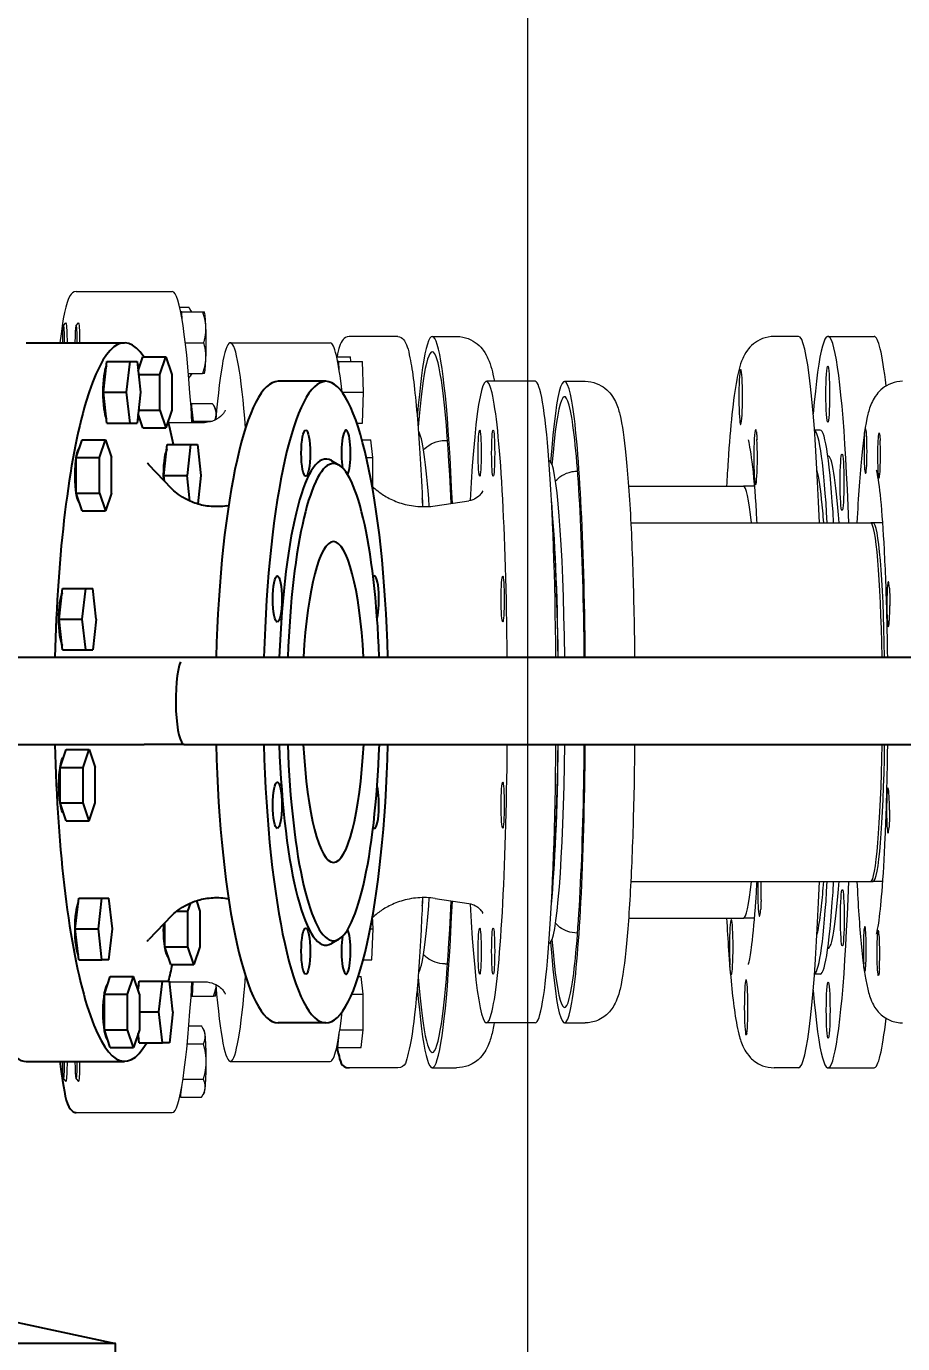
# Model space of a CAD drawing. Header units: millimetres. Extents: x 0 to 100323, y 0 to 59400.
# Drawn here: x 59458 to 60311, y 46395 to 47679 of the extents above; entities that cross this region are included whole.
import ezdxf

# ---------------------------------------------------------------- set-up
doc = ezdxf.new("R2010")
doc.units = ezdxf.units.MM
doc.header["$LTSCALE"] = 100
doc.layers.add('Dimension', color=7, linetype='Continuous', lineweight=18)
doc.layers.add('Visible', color=7, linetype='Continuous', lineweight=25)
doc.layers.add('P_Biomass (BM)', color=150, linetype='Continuous', lineweight=18, true_color=0x007fff)
doc.styles.add('Title', font='arial.ttf')
doc.dimstyles.new('Default - Method 2b', dxfattribs={"dimscale": 100, "dimtxt": 3, "dimasz": 2.5, "dimexe": 3, "dimexo": 0.5, "dimgap": 0.7, "dimtad": 0, "dimtoh": 1, "dimdec": 0, "dimrnd": 1e-08, "dimtxsty": 'Title', "dimcen": 0.09, "dimdle": 10, "dimclrd": 256, "dimclre": 256, "dimclrt": 7, "dimadec": 0, "dimazin": 2, "dimtfac": 0.833333, "dimtdec": 1, "dimtmove": 0, "dimatfit": 3, "dimfxl": 1, "dimtolj": 1, "dimlwd": -1, "dimlwe": -1, "dimarcsym": 0})

# ---------------------------------------------------------------- blocks, each defined once
blk = doc.blocks.new('*D55')
at = {"layer": 'Defpoints', "color": 0, "transparency": 16777216}
for p in [(59946.2, 50695.5), (60694.1, 50695.5), (59850.8, 45945.5)]:
    blk.add_point(p, dxfattribs=at)
at = {"layer": 'Dimension', "transparency": 16777216}
for p, q in [((60644.1, 50695.5), (59646.2, 50695.5)), ((59946.2, 50445.5), (59946.2, 49606.2)), ((59946.2, 46195.5), (59946.2, 48599.5))]:
    blk.add_line(p, q, dxfattribs=at)
for points in [[(59904.5, 50445.5), (59987.9, 50445.5), (59946.2, 50695.5)], [(59904.5, 46195.5), (59987.9, 46195.5), (59946.2, 45945.5)]]:
    blk.add_solid(points, dxfattribs=at)
at = {"layer": 'Dimension', "color": 7, "transparency": 16777216, "insert": (60099.4, 48669.5), "char_height": 300, "attachment_point": 7, "rotation": 90, "style": 'Title'}
blk.add_mtext('\\A1;1900', dxfattribs=at)

msp = doc.modelspace()

# ---------------------------------------------------------------- linework, layer by layer
at = {"layer": 'P_Biomass (BM)'}
for p, q in [((59506.3, 47420.5), (59599.9, 47420.5)), ((59607, 47405.2), (59616, 47405.2)), ((59609.1, 47400.6), (59608, 47400.6)), ((59609.4, 47392.8), (59609.1, 47400.6)), ((59609.1, 47400.6), (59629.4, 47400.6)), ((59618.8, 47400.6), (59617.3, 47403.1)), ((59631.2, 47400.4), (59631, 47400.6)), ((59493.9, 47387.5), (59496.3, 47390)), ((59506.1, 47387.5), (59508.6, 47390)), ((59612.5, 47370.6), (59630.5, 47370.6)), ((59656.4, 47370.5), (59753.7, 47370.5)), ((59819.4, 47376.7), (59772, 47376.7)), ((59853.1, 47376.7), (59876.8, 47376.7)), ((60209.8, 47376.7), (60186.1, 47376.7)), ((60238.5, 47376.7), (60283.4, 47376.7)), ((59760, 47357), (59773.3, 47357)), ((59773.9, 47352.3), (59773.3, 47357)), ((59762.1, 47352.3), (59761, 47352.3)), ((59762.1, 47352.3), (59785.1, 47352.3)), ((59762.4, 47344), (59762.1, 47352.3)), ((59786.2, 47322.3), (59785.1, 47352.3)), ((59615.5, 47340.6), (59629.4, 47340.6)), ((59615.9, 47336), (59616, 47336)), ((59618.8, 47340.6), (59617.3, 47338.1)), ((59631.2, 47340.8), (59631, 47340.6)), ((59953.3, 47333), (59905.9, 47333)), ((59981.9, 47333), (60001.9, 47333)), ((59765.3, 47322.3), (59786.2, 47322.3)), ((59785.1, 47292.3), (59786.2, 47322.3)), ((59618.6, 47311.4), (59618.1, 47307)), ((59618.6, 47311.4), (59638.9, 47311.4)), ((59620.6, 47294.1), (59618.6, 47311.4)), ((59641.8, 47306.6), (59640.2, 47309.3)), ((59596.2, 47293), (59631.4, 47293)), ((59618.6, 47304.3), (59618.3, 47304.3)), ((59620.6, 47293), (59620.6, 47294.1)), ((59620.6, 47294.1), (59638.7, 47294.1)), ((59779.6, 47292.3), (59785.1, 47292.3)), ((60231, 47285.5), (60225.4, 47285.5)), ((59784.6, 47276.1), (59793.1, 47276.1)), ((59795.1, 47258.7), (59793.1, 47276.1)), ((59865.5, 47275.5), (59867.9, 47275.5)), ((59789, 47258.7), (59795.1, 47258.7)), ((59795.1, 47228.2), (59795.1, 47258.7)), ((59966.7, 47255.5), (59967, 47255.5)), ((60238.3, 47260.5), (60238.5, 47260.5)), ((59994.4, 47245.5), (59994.7, 47245.5)), ((60044.3, 47230.8), (60156.2, 47230.8)), ((60167.1, 47230.8), (60156.2, 47230.8)), ((59855.8, 47211.7), (59888.7, 47216.6)), ((60046.5, 47195.1), (60282.6, 47195.1)), ((60291.9, 47195.1), (60280.1, 47195.1)), ((60046.5, 46845.8), (60282.6, 46845.8)), ((60291.9, 46845.8), (60280.1, 46845.8)), ((59855.8, 46829.2), (59888.7, 46824.3)), ((59795.4, 46799.5), (59794.9, 46811.8)), ((60044.3, 46810.1), (60156.2, 46810.1)), ((60167.1, 46810.1), (60156.2, 46810.1)), ((59792.6, 46799.5), (59795.4, 46799.5)), ((59794.2, 46769.5), (59795.4, 46799.5)), ((59994.4, 46795.5), (59994.7, 46795.5)), ((59966.7, 46785.5), (59967, 46785.5)), ((60238.3, 46780.5), (60238.5, 46780.5)), ((59785.8, 46769.5), (59794.2, 46769.5)), ((59865.5, 46765.5), (59867.9, 46765.5)), ((60231, 46755.5), (60225.4, 46755.5)), ((59597.1, 46748), (59631.4, 46748)), ((59619.7, 46734.1), (59620.3, 46748)), ((59781.1, 46753.2), (59783.9, 46753.2)), ((59785.9, 46735.9), (59783.9, 46753.2)), ((59618.1, 46734.1), (59619.7, 46734.1)), ((59618.6, 46736.6), (59618.3, 46736.6)), ((59619.7, 46734.1), (59640, 46734.1)), ((59641.8, 46734.3), (59641.7, 46734.1)), ((59774.7, 46735.9), (59785.9, 46735.9)), ((59785.9, 46701.3), (59785.9, 46735.9)), ((59615.9, 46705), (59628.3, 46705)), ((59631.2, 46700.1), (59629.6, 46702.8)), ((59953.3, 46708), (59905.9, 46708)), ((59981.9, 46708), (60001.9, 46708)), ((59761, 46684), (59762.5, 46697.4)), ((59763.1, 46701.3), (59785.9, 46701.3)), ((59783.9, 46684), (59785.9, 46701.3)), ((59614.4, 46687.6), (59630.2, 46687.6)), ((59760.6, 46687), (59761, 46684)), ((59761, 46684), (59783.9, 46684)), ((59656.4, 46670.5), (59753.7, 46670.5)), ((59819.4, 46664.2), (59772, 46664.2)), ((59853.1, 46664.2), (59876.8, 46664.2)), ((60209.8, 46664.2), (60186.1, 46664.2)), ((60238.5, 46664.2), (60283.4, 46664.2)), ((59493.9, 46653.4), (59496.3, 46650.9)), ((59506.1, 46653.4), (59508.6, 46650.9)), ((59610.2, 46653), (59630.2, 46653)), ((59607.7, 46638.6), (59608, 46635.7)), ((59608, 46635.7), (59609.4, 46647.8)), ((59631.2, 46640.5), (59629.6, 46637.8)), ((59608, 46635.7), (59628.3, 46635.7)), ((59506.3, 46620.5), (59599.9, 46620.5))]:
    msp.add_line(p, q, dxfattribs=at)
for centre, major_axis, start_param, end_param in [((59599.9, 47020.5), (0, 400), 5.461858, 6.283185), ((59630.9, 47370.6), (0, 30), 5.235988, 6.169396), ((59656.4, 47020.5), (0, 350), 5.579706, 6.94964), ((59493.9, 47370.6), (0, 16.9), 4.703642, 7.862729), ((59496.4, 47370.6), (0, 19.4), 4.704767, 6.348782), ((59506.2, 47370.6), (0, 16.9), 4.703642, 7.862729), ((59508.7, 47370.6), (0, 19.4), 4.704767, 6.348782), ((59630.9, 47370.6), (0, -30), 1.047198, 2.094395), ((59853.1, 47020.5), (0, 356.3), 5.287458, 6.959922), ((60238.5, 47020.5), (0, 356.3), 5.22468, 6.946245), ((59753.7, 47020.5), (0, 350), 5.752559, 6.283185), ((59853.1, 47020.5), (0, 341.3), 5.315593, 6.950474), ((60209.8, 47020.5), (0, 356.3), 5.22468, 6.283185), ((60283.4, 47020.5), (0, 356.3), 5.756757, 6.283185), ((59630.9, 47370.6), (0, -30), 0.113789, 1.047198), ((59905.9, 47020.5), (0, 312.5), 4.85311, 7.174341), ((59981.9, 47020.5), (0, 312.5), 4.85311, 7.007747), ((60153.5, 47317.7), (0, 26.9), 0.360321, 6.19253), ((59953.3, 47020.5), (0, 312.5), 4.85311, 6.283185), ((59981.9, 47020.5), (0, 297.5), 4.860256, 6.963476), ((59641.6, 47276.8), (0, 30), 5.759587, 6.169396), ((59618.6, 47276.8), (0, 27.5), 5.341143, 6.283185), ((59641.6, 47276.8), (0, -30), 2.516452, 2.617994), ((59838.1, 47020.5), (0, 265), 5.51515, 6.19915), ((60168, 47259.2), (0, -26.9), 2.716515, 8.548724), ((60224.8, 47020.5), (0, 265), 5.431827, 6.247458), ((60231, 47020.5), (0, 265), 5.431827, 6.283185), ((60275.1, 47265), (0, 21.9), 0.805289, 6.221226), ((60288.2, 47260.8), (0, -21.9), 3.161484, 8.577421), ((59967, 47020.5), (0, 235), 4.899999, 6.283185), ((60238.5, 47020.5), (0, 240), 5.527212, 6.283185), ((60156.2, 47020.5), (0, 210.4), 5.691614, 6.283185), ((60156.2, 47020.5), (0, 210.4), 5.691614, 6.283185), ((59831.9, 47020.5), (0, -265), 2.372569, 2.416784), ((59960.7, 47020.5), (0, -235), 1.758407, 2.5644), ((59960.7, 47020.5), (0, 232.5), 4.902042, 5.672401), ((60280.1, 47020.5), (0, 174.6), 4.966098, 6.283185), ((60282.6, 47020.5), (0, 174.6), 4.966098, 6.283185), ((60297.3, 47115.8), (0, -21.9), 2.376086, 7.792023), ((59905.9, 47020.5), (0, -312.5), 5.39203, 7.721854), ((59953.3, 47020.5), (0, -312.5), 0, 1.438668), ((59967, 47020.5), (0, -235), 0, 1.394697), ((59981.9, 47020.5), (0, -312.5), 5.558624, 7.721854), ((59960.7, 47020.5), (0, -235), 0.577193, 1.394696), ((59960.7, 47020.5), (0, 232.5), 3.752377, 4.534375), ((59981.9, 47020.5), (0, -297.5), 5.602895, 7.71515), ((60280.1, 47020.5), (0, -174.6), 0, 1.332795), ((60282.6, 47020.5), (0, -174.6), 0, 1.332795), ((60297, 46914.9), (0, -21.9), 1.590688, 7.006625), ((60156.2, 47020.5), (0, -210.4), 0, 0.591571), ((60156.2, 47020.5), (0, -210.4), 0, 0.591572), ((60171.8, 46838.8), (0, -26.9), 4.446342, 6.977928), ((60171.8, 46838.8), (0, -26.9), 1.145719, 1.836844), ((60209.8, 47020.5), (0, -356.3), 0, 1.058505), ((60238.5, 47020.5), (0, -356.3), 5.620126, 7.341691), ((60224.8, 47020.5), (0, -265), 0.035727, 0.851358), ((60231, 47020.5), (0, -265), 0, 0.851358), ((60238.5, 47020.5), (0, -240), 0, 0.755973), ((59853.1, 47020.5), (0, -356.3), 5.606448, 7.278912), ((59853.1, 47020.5), (0, -341.3), 5.615896, 7.250777), ((59838.1, 47020.5), (0, -265), 0.084035, 0.768035), ((59831.9, 47020.5), (0, -265), 0.724809, 0.769023), ((60144.3, 46781.7), (0, 26.9), 2.716515, 8.548724), ((60274.4, 46780.1), (0, 21.9), 3.161484, 8.577421), ((60287.5, 46775.9), (0, -21.9), 0.805289, 6.221226), ((59599.9, 47020.5), (0, -400), 0, 0.821328), ((59618.6, 46764.1), (0, -27.5), 0, 0.942042), ((59656.4, 47020.5), (0, -350), 5.616731, 6.986665), ((60158.8, 46723.2), (0, -26.9), 0.360321, 6.19253), ((59641.6, 46764.1), (0, -30), 0.113789, 0.62514), ((59753.7, 47020.5), (0, -350), 0, 0.530626), ((60283.4, 47020.5), (0, -356.3), 0, 0.526429), ((59630.9, 46670.3), (0, 30), 5.759587, 6.169396), ((59630.9, 46670.3), (0, -30), 1.570796, 2.617994), ((59493.9, 46670.3), (0, -16.9), 4.703642, 7.862729), ((59496.4, 46670.3), (0, -19.4), 6.217589, 7.861604), ((59506.2, 46670.3), (0, -16.9), 4.703642, 7.862729), ((59508.7, 46670.3), (0, -19.4), 6.217589, 7.861604), ((59630.9, 46670.3), (0, -30), 0.523599, 1.570796), ((59630.9, 46670.3), (0, -30), 0.113789, 0.523599)]:
    msp.add_ellipse(centre, major_axis=major_axis, ratio=0.065414, start_param=start_param, end_param=end_param, dxfattribs=at)
for centre, major_axis in [((60238.3, 47320.4), (0, 27.5)), ((59899.3, 47263), (0, -22.5)), ((59912.4, 47263), (0, -22.5)), ((60252.2, 47234.7), (0, 27.5)), ((59921.7, 47120.9), (0, -22.5)), ((59921.7, 46920), (0, 22.5)), ((60252.5, 46810.4), (0, -27.5)), ((59899.3, 46777.9), (0, 22.5)), ((59912.4, 46777.9), (0, 22.5)), ((60238.7, 46720.5), (0, -27.5))]:
    msp.add_ellipse(centre, major_axis=major_axis, ratio=0.065414, dxfattribs=at)
for points, knots in [([(59506.3, 47420.5), (59503.5, 47420.5), (59501.7, 47418.5), (59496, 47409.6), (59493.4, 47394.8), (59490.4, 47370.5)], [0, 0, 0, 0, 0.1016032, 0.1016032, 0.490431, 0.490431, 0.490431, 0.490431]), ([(59772, 47376.7), (59769.4, 47376.7), (59767.5, 47375.2), (59763.1, 47370.1), (59762, 47365), (59760.3, 47357)], [0, 0, 0, 0, 0.0767126, 0.0767126, 0.3009637, 0.3009637, 0.3009637, 0.3009637]), ([(59819.4, 47376.7), (59821.9, 47376.7), (59823.8, 47375.2), (59828.4, 47369.9), (59829.6, 47364.5), (59833.9, 47343.3), (59836.2, 47324.6), (59840.2, 47277.7), (59842, 47249.9), (59843.5, 47216.1), (59843.6, 47213.5), (59843.7, 47210.9)], [0, 0, 0, 0, 0.0767126, 0.0767126, 0.3115486, 0.3115486, 0.6497235, 0.6497235, 0.9718694, 0.9718694, 0.998518, 0.998518, 0.998518, 0.998518]), ([(59876.8, 47376.7), (59880.8, 47376.7), (59884.8, 47375.9), (59891.8, 47373.2), (59894.6, 47371.3), (59899.6, 47367.2), (59901.4, 47365.1), (59905.1, 47360.1), (59906.3, 47357.5), (59910.6, 47348), (59911.8, 47342), (59913.3, 47333.9), (59913.4, 47333.4), (59913.5, 47333)], [3.5885629, 3.5885629, 3.5885629, 3.5885629, 3.6138565, 3.6138565, 3.6417472, 3.6417472, 3.6773731, 3.6773731, 3.736136, 3.736136, 3.9215989, 3.9215989, 3.9327594, 3.9327594, 3.9327594, 3.9327594]), ([(60186.1, 47376.7), (60182, 47376.7), (60178.1, 47375.9), (60171.1, 47373.2), (60168.2, 47371.3), (60163.2, 47367.2), (60161.4, 47365.1), (60157.7, 47360.1), (60156.5, 47357.5), (60152.3, 47348), (60151.1, 47342), (60146.2, 47316), (60143.5, 47289.6), (60140.7, 47247.5), (60140.2, 47239.3), (60139.7, 47230.8)], [1.8286628, 1.8286628, 1.8286628, 1.8286628, 1.8539564, 1.8539564, 1.8818471, 1.8818471, 1.917473, 1.917473, 1.9762359, 1.9762359, 2.1616988, 2.1616988, 2.6047467, 2.6047467, 2.7051858, 2.7051858, 2.7051858, 2.7051858]), ([(60152.9, 47342.9), (60152.9, 47343), (60152.9, 47343.1), (60153.2, 47344.3), (60153.4, 47344.8), (60153.7, 47344.5), (60153.7, 47344.5), (60153.7, 47344.5)], [-3.2252988, -3.2252988, -3.2252988, -3.2252988, -3.177097, -3.177097, -2.688345, -2.688345, -2.659356, -2.659356, -2.659356, -2.659356]), ([(60001.9, 47333), (60005.8, 47333), (60009.6, 47332.2), (60016.3, 47329.7), (60019.1, 47327.9), (60024, 47324.1), (60025.8, 47322.1), (60029.3, 47317.6), (60030.5, 47315.4), (60033.7, 47308.6), (60034.7, 47305), (60038.3, 47290.5), (60040, 47277.8), (60043.6, 47242.8), (60045.2, 47220.1), (60047.8, 47169.3), (60048.7, 47141.6), (60049.7, 47096.7), (60050, 47080.6), (60050.2, 47064.3)], [0.691479, 0.691479, 0.691479, 0.691479, 0.715792, 0.715792, 0.742535, 0.742535, 0.775963, 0.775963, 0.826305, 0.826305, 0.948903, 0.948903, 1.263062, 1.263062, 1.607425, 1.607425, 1.933496, 1.933496, 2.107591, 2.107591, 2.107591, 2.107591]), ([(60311.2, 47333), (60307.4, 47333), (60303.5, 47332.2), (60296.8, 47329.7), (60294, 47327.9), (60289.1, 47324.1), (60287.3, 47322.1), (60283.9, 47317.6), (60282.7, 47315.4), (60279.4, 47308.6), (60278.4, 47305), (60274.8, 47290.5), (60273.1, 47277.8), (60269.6, 47243), (60268, 47220.7), (60266.7, 47195.1)], [3.9480246, 3.9480246, 3.9480246, 3.9480246, 3.972338, 3.972338, 3.9990808, 3.9990808, 4.0325085, 4.0325085, 4.0828508, 4.0828508, 4.2054486, 4.2054486, 4.5196079, 4.5196079, 4.8592698, 4.8592698, 4.8592698, 4.8592698]), ([(59651.5, 47304.8), (59651.5, 47304.8), (59651.4, 47304.4), (59650.4, 47302.8), (59650, 47302), (59648, 47299.7), (59646.3, 47297.8), (59640.7, 47294.7), (59637.6, 47293.5), (59633.2, 47293), (59632.3, 47293), (59631.4, 47293)], [2.9765783, 2.9765783, 2.9765783, 2.9765783, 3.0330438, 3.0330438, 3.0631501, 3.0631501, 3.1044512, 3.1044512, 3.1345244, 3.1345244, 3.1415927, 3.1415927, 3.1415927, 3.1415927]), ([(60168.8, 47283.7), (60168.8, 47283.3), (60168.9, 47283), (60169, 47281.4), (60169.2, 47280.1), (60169.3, 47277.8), (60169.4, 47277.1), (60169.4, 47276.4)], [-2.1952792, -2.1952792, -2.1952792, -2.1952792, -2.0993492, -2.0993492, -1.8229843, -1.8229843, -1.7097702, -1.7097702, -1.7097702, -1.7097702]), ([(60274, 47280.2), (60274, 47280.2), (60274, 47280.3), (60274.2, 47282), (60274.3, 47283.5), (60274.6, 47285.6), (60274.8, 47286.3), (60275, 47286.9), (60275.1, 47287), (60275.2, 47286.9)], [-2.3553852, -2.3553852, -2.3553852, -2.3553852, -2.3488819, -2.3488819, -2.0438878, -2.0438878, -1.7543331, -1.7543331, -1.56067, -1.56067, -1.56067, -1.56067]), ([(60288.2, 47282.7), (60288.2, 47282.7), (60288.2, 47282.7), (60288.3, 47282.7), (60288.5, 47282.3), (60288.9, 47280.8), (60289, 47279.8), (60289.2, 47277.5), (60289.2, 47276.4), (60289.3, 47275.3)], [-2.3553859, -2.3553859, -2.3553859, -2.3553859, -2.3490312, -2.3490312, -2.0439715, -2.0439715, -1.7543596, -1.7543596, -1.56067, -1.56067, -1.56067, -1.56067]), ([(59844.6, 47266.3), (59846.3, 47268.1), (59848.6, 47270.2), (59854.8, 47273.6), (59858.5, 47274.9), (59863.6, 47275.4), (59864.5, 47275.5), (59865.5, 47275.5)], [3.5197026, 3.5197026, 3.5197026, 3.5197026, 3.55336908, 3.55336908, 3.58174744, 3.58174744, 3.58856293, 3.58856293, 3.58856293, 3.58856293]), ([(60169.5, 47195.1), (60169.3, 47198.7), (60169.1, 47202.2), (60167.7, 47225.4), (60166.2, 47242.1), (60163.3, 47265.9), (60161.6, 47274.2), (60161, 47275.9), (60161, 47276), (60161, 47276)], [7.2526122, 7.2526122, 7.2526122, 7.2526122, 7.3060186, 7.3060186, 7.6171485, 7.6171485, 7.90357, 7.90357, 7.9280979, 7.9280979, 7.9280979, 7.9280979]), ([(59973.1, 47235.9), (59974.6, 47237.5), (59976.5, 47239.4), (59981.9, 47242.7), (59985.4, 47244.3), (59991, 47245.3), (59992.7, 47245.5), (59994.4, 47245.5)], [6.90263276, 6.90263276, 6.90263276, 6.90263276, 6.93373011, 6.93373011, 6.96299031, 6.96299031, 6.97466401, 6.97466401, 6.97466401, 6.97466401]), ([(60234.4, 47195.1), (60234.1, 47199.2), (60233.8, 47203.1), (60232, 47222.7), (60230.5, 47234.8), (60228.2, 47245.4), (60228, 47246.3), (60227.8, 47247.2)], [7.4019192, 7.4019192, 7.4019192, 7.4019192, 7.4829697, 7.4829697, 7.8237863, 7.8237863, 7.8558972, 7.8558972, 7.8558972, 7.8558972]), ([(60296.7, 47064.3), (60296.5, 47077.8), (60296.3, 47091.2), (60295.4, 47127.5), (60294.5, 47149.5), (60292.5, 47188.1), (60291.3, 47204.8), (60288.8, 47230.3), (60287.4, 47239.7), (60286.1, 47245.6), (60285.8, 47246.5), (60285.8, 47246.5)], [2.562443, 2.562443, 2.562443, 2.562443, 2.736327, 2.736327, 3.052774, 3.052774, 3.365299, 3.365299, 3.661034, 3.661034, 3.755889, 3.755889, 3.755889, 3.755889]), ([(59795.1, 47230.3), (59796.5, 47229), (59798.1, 47227.6), (59802.7, 47224.1), (59805.9, 47221.8), (59813.6, 47217.7), (59818, 47215.7), (59827.9, 47212.7), (59833.3, 47211.6), (59844.6, 47210.7), (59850.4, 47210.9), (59855.8, 47211.7)], [3.08130527, 3.08130527, 3.08130527, 3.08130527, 3.09107802, 3.09107802, 3.10616502, 3.10616502, 3.12125201, 3.12125201, 3.13633901, 3.13633901, 3.151426, 3.151426, 3.151426, 3.151426]), ([(59902.2, 47226.2), (59902.2, 47226.2), (59902.2, 47226.2), (59902.1, 47225.9), (59901.9, 47225.5), (59901.1, 47224.2), (59900.7, 47223.6), (59899.2, 47221.9), (59897.9, 47220.5), (59893.8, 47218), (59891.5, 47217.1), (59888.7, 47216.6)], [2.9702394, 2.9702394, 2.9702394, 2.9702394, 2.9901949, 2.9901949, 3.0370823, 3.0370823, 3.0637867, 3.0637867, 3.1026816, 3.1026816, 3.1317593, 3.1317593, 3.1317593, 3.1317593]), ([(60298.3, 47131.6), (60298.3, 47131.5), (60298.3, 47131.5), (60298.4, 47129.8), (60298.6, 47127.8), (60298.7, 47123.5), (60298.7, 47121.3), (60298.7, 47117.5), (60298.7, 47116), (60298.7, 47114.4)], [-2.3553852, -2.3553852, -2.3553852, -2.3553852, -2.3488819, -2.3488819, -2.0438878, -2.0438878, -1.7543331, -1.7543331, -1.56067, -1.56067, -1.56067, -1.56067]), ([(59934.6, 47064.3), (59943, 47064.3), (59952.3, 47064.3), (59966.8, 47064.3), (59972, 47064.3), (59977.1, 47064.3)], [0, 0, 0, 0, 1.128676, 1.128676, 1.747917, 1.747917, 1.747917, 1.747917]), ([(59977.1, 46979.3), (59970.1, 46979.3), (59962.9, 46979.3), (59948.6, 46979.3), (59941.3, 46979.3), (59934.6, 46979.3)], [0, 0, 0, 0, 0.849644, 0.849644, 1.748057, 1.748057, 1.748057, 1.748057]), ([(60050.2, 46979.3), (60050, 46963.2), (60049.8, 46947.4), (60048.8, 46902.8), (60047.9, 46875.2), (60045.5, 46825.5), (60044, 46803.5), (60040.5, 46766.5), (60038.7, 46752.2), (60034.9, 46736.4), (60033.9, 46732.5), (60030.2, 46724.9), (60028.7, 46722.2), (60023.5, 46716.4), (60020.4, 46713.3), (60011.8, 46709.3), (60007.6, 46708.2), (60002.7, 46708), (60002.3, 46708), (60001.9, 46708)], [2.407503, 2.407503, 2.407503, 2.407503, 2.578589, 2.578589, 2.901414, 2.901414, 3.227208, 3.227208, 3.567583, 3.567583, 3.700327, 3.700327, 3.759178, 3.759178, 3.802525, 3.802525, 3.83052, 3.83052, 3.833071, 3.833071, 3.833071, 3.833071]), ([(60285.8, 46794.4), (60285.8, 46794.4), (60285.9, 46794.8), (60286.5, 46797), (60287.2, 46800.5), (60289, 46812.7), (60290.1, 46823.2), (60292.4, 46850.6), (60293.4, 46868.5), (60295.2, 46909), (60295.9, 46931.8), (60296.5, 46963.5), (60296.6, 46971.4), (60296.7, 46979.3)], [0.998568, 0.998568, 0.998568, 0.998568, 1.055667, 1.055667, 1.221671, 1.221671, 1.484008, 1.484008, 1.787931, 1.787931, 2.102076, 2.102076, 2.203377, 2.203377, 2.203377, 2.203377]), ([(60298.5, 46915.4), (60298.5, 46914.5), (60298.5, 46913.6), (60298.5, 46909.9), (60298.4, 46907.1), (60298.2, 46902.3), (60298.1, 46900.2), (60298, 46898.5)], [-3.6196991, -3.6196991, -3.6196991, -3.6196991, -3.4825914, -3.4825914, -3.0417403, -3.0417403, -2.6426685, -2.6426685, -2.6426685, -2.6426685]), ([(60161, 46765), (60161, 46765), (60161.3, 46765.9), (60162.5, 46770.8), (60163.5, 46776.7), (60165.8, 46795.1), (60167.1, 46809.5), (60168.7, 46832.7), (60169.1, 46839.1), (60169.5, 46845.8)], [5.1540058, 5.1540058, 5.1540058, 5.1540058, 5.2477745, 5.2477745, 5.4464228, 5.4464228, 5.7293598, 5.7293598, 5.8294914, 5.8294914, 5.8294914, 5.8294914]), ([(60227.8, 46793.7), (60229.7, 46801.5), (60231, 46810.4), (60233, 46829), (60233.8, 46837), (60234.4, 46845.8)], [5.2262064, 5.2262064, 5.2262064, 5.2262064, 5.5060347, 5.5060347, 5.6801845, 5.6801845, 5.6801845, 5.6801845]), ([(60266.7, 46845.8), (60267.8, 46822.8), (60269.2, 46802.4), (60272.6, 46766.5), (60274.5, 46752.2), (60278.3, 46736.4), (60279.3, 46732.5), (60283, 46724.9), (60284.4, 46722.2), (60289.6, 46716.4), (60292.8, 46713.3), (60301.3, 46709.3), (60305.6, 46708.2), (60310.4, 46708), (60310.8, 46708), (60311.2, 46708)], [6.1783721, 6.1783721, 6.1783721, 6.1783721, 6.4837538, 6.4837538, 6.8241293, 6.8241293, 6.9568733, 6.9568733, 7.0157239, 7.0157239, 7.0590713, 7.0590713, 7.0870654, 7.0870654, 7.0896173, 7.0896173, 7.0896173, 7.0896173]), ([(59855.8, 46829.2), (59850.4, 46830), (59844.6, 46830.3), (59833.3, 46829.3), (59827.9, 46828.2), (59818, 46825.2), (59813.6, 46823.2), (59805.9, 46819.1), (59802.7, 46816.9), (59798, 46813.3), (59796.4, 46811.9), (59794.9, 46810.5)], [6.27335196, 6.27335196, 6.27335196, 6.27335196, 6.28843896, 6.28843896, 6.30352595, 6.30352595, 6.31861294, 6.31861294, 6.33369994, 6.33369994, 6.34373206, 6.34373206, 6.34373206, 6.34373206]), ([(59843.7, 46830), (59843.2, 46819.1), (59842.7, 46808.6), (59840.6, 46769.4), (59838.8, 46744), (59834.6, 46703.2), (59832.3, 46688), (59827.8, 46671), (59827.5, 46664.2), (59819.4, 46664.2)], [2.1430747, 2.1430747, 2.1430747, 2.1430747, 2.2536226, 2.2536226, 2.574503, 2.574503, 2.8976918, 2.8976918, 3.1415927, 3.1415927, 3.1415927, 3.1415927]), ([(59888.7, 46824.3), (59891.2, 46823.9), (59893.4, 46823.1), (59896.9, 46821.1), (59898.2, 46820), (59900.2, 46818), (59900.8, 46817.1), (59901.9, 46815.6), (59902.1, 46815.1), (59902.2, 46814.8), (59902.2, 46814.7), (59902.2, 46814.7)], [0.0098333, 0.0098333, 0.0098333, 0.0098333, 0.0361855, 0.0361855, 0.065322, 0.065322, 0.0999001, 0.0999001, 0.1502926, 0.1502926, 0.1713532, 0.1713532, 0.1713532, 0.1713532]), ([(60173.4, 46827.7), (60173.4, 46827), (60173.3, 46826.2), (60173.2, 46823.5), (60173.1, 46821.7), (60173, 46819.4), (60172.9, 46818.7), (60172.9, 46818.1)], [-2.1952792, -2.1952792, -2.1952792, -2.1952792, -2.0993492, -2.0993492, -1.8229843, -1.8229843, -1.7097702, -1.7097702, -1.7097702, -1.7097702]), ([(59994.4, 46795.5), (59991.1, 46795.5), (59987.8, 46796.1), (59981.9, 46798.2), (59979.4, 46799.6), (59975.6, 46802.4), (59974.2, 46803.8), (59973.1, 46805)], [3.83307136, 3.83307136, 3.83307136, 3.83307136, 3.85606717, 3.85606717, 3.88132474, 3.88132474, 3.90510261, 3.90510261, 3.90510261, 3.90510261]), ([(60139.7, 46810.1), (60140.3, 46799.1), (60141, 46788.6), (60143.4, 46754), (60145.4, 46733.5), (60149.1, 46708.7), (60150.5, 46701.3), (60153.5, 46690.5), (60154.6, 46686.7), (60158.8, 46679.4), (60160.4, 46676.9), (60165.6, 46671.5), (60169.2, 46668.4), (60178.1, 46665), (60182.1, 46664.2), (60186.1, 46664.2)], [4.0937325, 4.0937325, 4.0937325, 4.0937325, 4.223956, 4.223956, 4.5533778, 4.5533778, 4.7417482, 4.7417482, 4.8560018, 4.8560018, 4.9028081, 4.9028081, 4.9451777, 4.9451777, 4.9702555, 4.9702555, 4.9702555, 4.9702555]), ([(59865.5, 46765.5), (59862.1, 46765.5), (59858.7, 46766.1), (59852.7, 46768.3), (59850.2, 46769.8), (59846.7, 46772.4), (59845.5, 46773.5), (59844.6, 46774.6)], [0.44697028, 0.44697028, 0.44697028, 0.44697028, 0.47057858, 0.47057858, 0.49651847, 0.49651847, 0.51583062, 0.51583062, 0.51583062, 0.51583062]), ([(60143.5, 46757.3), (60143.5, 46757.6), (60143.5, 46757.9), (60143.3, 46759.5), (60143.2, 46760.9), (60143, 46763.1), (60143, 46763.8), (60142.9, 46764.5)], [-2.1952792, -2.1952792, -2.1952792, -2.1952792, -2.0993492, -2.0993492, -1.8229843, -1.8229843, -1.7097702, -1.7097702, -1.7097702, -1.7097702]), ([(60274.4, 46758.2), (60274.4, 46758.2), (60274.4, 46758.2), (60274.3, 46758.2), (60274.1, 46758.6), (60273.9, 46760.1), (60273.7, 46761.1), (60273.5, 46763.4), (60273.4, 46764.5), (60273.3, 46765.6)], [-2.3553859, -2.3553859, -2.3553859, -2.3553859, -2.3490312, -2.3490312, -2.0439715, -2.0439715, -1.7543596, -1.7543596, -1.56067, -1.56067, -1.56067, -1.56067]), ([(60288.6, 46760.7), (60288.6, 46760.7), (60288.6, 46760.6), (60288.5, 46758.9), (60288.4, 46757.4), (60288.1, 46755.3), (60288, 46754.6), (60287.7, 46754), (60287.6, 46754), (60287.5, 46754)], [-2.3553852, -2.3553852, -2.3553852, -2.3553852, -2.3488819, -2.3488819, -2.0438878, -2.0438878, -1.7543331, -1.7543331, -1.56067, -1.56067, -1.56067, -1.56067]), ([(59631.4, 46748), (59634.7, 46748), (59637.9, 46747.2), (59643.2, 46745), (59645.2, 46743.6), (59648.3, 46741), (59649.2, 46739.8), (59650.8, 46737.6), (59651.2, 46736.9), (59651.5, 46736.2), (59651.5, 46736.1), (59651.5, 46736.1)], [0, 0, 0, 0, 0.0270495, 0.0270495, 0.0559249, 0.0559249, 0.0893285, 0.0893285, 0.1363719, 0.1363719, 0.1650143, 0.1650143, 0.1650143, 0.1650143]), ([(59913.5, 46708), (59912.6, 46703.1), (59911.6, 46698.7), (59909.3, 46690.5), (59908.2, 46686.7), (59904, 46679.4), (59902.5, 46676.9), (59897.3, 46671.5), (59893.6, 46668.4), (59884.7, 46665), (59880.8, 46664.2), (59876.8, 46664.2)], [6.3859591, 6.3859591, 6.3859591, 6.3859591, 6.5016483, 6.5016483, 6.6159019, 6.6159019, 6.6627082, 6.6627082, 6.7050778, 6.7050778, 6.7301556, 6.7301556, 6.7301556, 6.7301556]), ([(60159.4, 46698), (60159.4, 46697.8), (60159.3, 46697.5), (60159.1, 46696.7), (60159, 46696.3), (60158.8, 46696.3), (60158.7, 46696.3), (60158.6, 46696.4)], [-2.1952792, -2.1952792, -2.1952792, -2.1952792, -2.0993492, -2.0993492, -1.8229843, -1.8229843, -1.7097702, -1.7097702, -1.7097702, -1.7097702])]:
    msp.add_open_spline(points, degree=3, knots=knots, dxfattribs=at)
for points, weights in [([(59618.6, 47400.6), (59617.7, 47402.8), (59616, 47405.2)], [1.01895290532, 1.01965956375, 1]), ([(59629.4, 47400.6), (59631, 47400.6), (59631, 47400.6)], [1, 1.03012117602, 1.01243369194]), ([(59632.6, 47385.6), (59632.4, 47392.6), (59629.4, 47400.6)], [1, 1.0379548493, 1]), ([(59630.5, 47370.6), (59632.9, 47378.6), (59632.6, 47385.6)], [1, 1.0379548493, 1]), ([(59632.6, 47355.6), (59632.9, 47362.6), (59630.5, 47370.6)], [1, 1.0379548493, 1]), ([(59629.4, 47340.6), (59632.4, 47348.6), (59632.6, 47355.6)], [1, 1.0379548493, 1]), ([(59616, 47336), (59617.7, 47338.4), (59618.6, 47340.6)], [1, 1.01965956375, 1.01895290532]), ([(59631, 47340.6), (59631, 47340.6), (59629.4, 47340.6)], [1.01243369194, 1.03012117602, 1]), ([(59642.5, 47302.8), (59642.1, 47306.8), (59638.9, 47311.4)], [1, 1.0379548493, 1]), ([(59641.3, 47295.1), (59643, 47299.2), (59642.5, 47302.8)], [1.00715779993, 1.0339542747, 1]), ([(59640, 46734.1), (59641.7, 46738.6), (59642.5, 46742.6)], [1, 1.02069521671, 1.01882193414]), ([(59641.7, 46734.1), (59641.7, 46734.1), (59640, 46734.1)], [1.01243369194, 1.03012117602, 1]), ([(59631.9, 46696.3), (59631.5, 46700.3), (59628.3, 46705)], [1, 1.0379548493, 1]), ([(59630.2, 46687.6), (59632.4, 46692.3), (59631.9, 46696.3)], [1, 1.0379548493, 1]), ([(59632.9, 46670.3), (59632.9, 46678.3), (59630.2, 46687.6)], [1, 1.0379548493, 1]), ([(59630.2, 46653), (59632.9, 46662.3), (59632.9, 46670.3)], [1, 1.0379548493, 1]), ([(59631.9, 46644.3), (59632.4, 46648.3), (59630.2, 46653)], [1, 1.0379548493, 1]), ([(59628.3, 46635.7), (59631.5, 46640.3), (59631.9, 46644.3)], [1, 1.0379548493, 1])]:
    msp.add_rational_spline(points, weights, degree=2, dxfattribs=at)
at = {"layer": 'Visible'}
for p, q in [((59457.7, 47370.5), (59553.3, 47370.5)), ((59566.5, 47343.3), (59571.1, 47357)), ((59571.1, 47357), (59593.7, 47357)), ((59587.8, 47339.6), (59593.7, 47357)), ((59593.7, 47357), (59599.5, 47339.6)), ((59532.8, 47322.3), (59536.2, 47352.3)), ((59536.2, 47352.3), (59558.7, 47352.3)), ((59555.3, 47322.3), (59558.7, 47352.3)), ((59558.7, 47352.3), (59565.5, 47352.3)), ((59565.5, 47352.3), (59568.8, 47322.3)), ((59566.9, 47339.6), (59587.8, 47339.6)), ((59587.8, 47305), (59587.8, 47339.6)), ((59599.5, 47339.6), (59599.5, 47305)), ((59749.5, 47333), (59702.9, 47333)), ((59532.8, 47322.3), (59555.3, 47322.3)), ((59536.2, 47292.3), (59532.8, 47322.3)), ((59558.7, 47292.3), (59555.3, 47322.3)), ((59568.8, 47322.3), (59565.5, 47292.3)), ((59571.1, 47287.7), (59566.5, 47301.3)), ((59566.9, 47305), (59587.8, 47305)), ((59587.8, 47305), (59593.7, 47287.7)), ((59599.5, 47305), (59593.7, 47287.7)), ((59536.2, 47292.3), (59558.7, 47292.3)), ((59558.7, 47292.3), (59565.5, 47292.3)), ((59571.1, 47287.7), (59593.7, 47287.7)), ((59506.3, 47258.7), (59512.2, 47276.1)), ((59512.2, 47276.1), (59534.8, 47276.1)), ((59528.9, 47258.7), (59534.8, 47276.1)), ((59534.8, 47276.1), (59540.6, 47258.7)), ((59591.7, 47241.4), (59595, 47271.4)), ((59595, 47271.4), (59617.6, 47271.4)), ((59617.6, 47271.4), (59614.2, 47241.4)), ((59617.6, 47271.4), (59624.4, 47271.4)), ((59624.4, 47271.4), (59627.7, 47241.4)), ((59506.3, 47258.7), (59528.9, 47258.7)), ((59506.3, 47224.1), (59506.3, 47258.7)), ((59528.9, 47224.1), (59528.9, 47258.7)), ((59540.6, 47224.1), (59540.6, 47258.7)), ((59762.1, 47251.4), (59754.8, 47255.7)), ((59599.2, 47228.6), (59576.9, 47251.8)), ((59591.7, 47241.4), (59614.2, 47241.4)), ((59592.3, 47235.8), (59591.7, 47241.4)), ((59617.1, 47216.3), (59614.2, 47241.4)), ((59627.7, 47241.4), (59624.6, 47213.5)), ((59506.3, 47224.1), (59528.9, 47224.1)), ((59512.2, 47206.8), (59506.3, 47224.1)), ((59528.9, 47224.1), (59534.8, 47206.8)), ((59540.6, 47224.1), (59534.8, 47206.8)), ((59512.2, 47206.8), (59534.8, 47206.8)), ((59652.8, 47211.6), (59654.7, 47211.9)), ((59489.7, 47101.3), (59493, 47131.3)), ((59493, 47131.3), (59515.6, 47131.3)), ((59512.2, 47101.3), (59515.6, 47131.3)), ((59515.6, 47131.3), (59522.4, 47131.3)), ((59525.7, 47101.3), (59522.4, 47131.3)), ((59489.7, 47101.3), (59512.2, 47101.3)), ((59493, 47071.3), (59489.7, 47101.3)), ((59515.6, 47071.3), (59512.2, 47101.3)), ((59525.7, 47101.3), (59522.4, 47071.3)), ((59429.5, 47064.3), (59572.5, 47064.3)), ((59493, 47071.3), (59515.6, 47071.3)), ((59515.6, 47071.3), (59522.4, 47071.3)), ((59611.5, 47064.3), (60944.1, 47064.3)), ((59391.3, 46979.3), (59572.5, 46979.3)), ((59490.6, 46956.9), (59496.4, 46974.2)), ((59496.4, 46974.2), (59519, 46974.2)), ((59513.1, 46956.9), (59519, 46974.2)), ((59519, 46974.2), (59524.8, 46956.9)), ((59611.5, 46979.3), (60944.1, 46979.3)), ((59490.6, 46956.9), (59513.1, 46956.9)), ((59490.6, 46922.3), (59490.6, 46956.9)), ((59513.1, 46922.3), (59513.1, 46956.9)), ((59524.8, 46922.3), (59524.8, 46956.9)), ((59490.6, 46922.3), (59513.1, 46922.3)), ((59496.4, 46904.9), (59490.6, 46922.3)), ((59519, 46904.9), (59513.1, 46922.3)), ((59519, 46904.9), (59524.8, 46922.3)), ((59496.4, 46904.9), (59519, 46904.9)), ((59505.4, 46799.5), (59508.8, 46829.5)), ((59508.8, 46829.5), (59531.4, 46829.5)), ((59528, 46799.5), (59531.4, 46829.5)), ((59531.4, 46829.5), (59538.1, 46829.5)), ((59541.5, 46799.5), (59538.1, 46829.5)), ((59615.1, 46816.8), (59617.9, 46825)), ((59623.4, 46827), (59626.8, 46816.8)), ((59652.8, 46829.3), (59654.7, 46829)), ((59599.2, 46812.3), (59576.9, 46789.1)), ((59592.6, 46782.2), (59592.6, 46805.4)), ((59604.1, 46816.8), (59615.1, 46816.8)), ((59615.1, 46782.2), (59615.1, 46816.8)), ((59626.8, 46816.8), (59626.8, 46782.2)), ((59505.4, 46799.5), (59528, 46799.5)), ((59508.8, 46769.5), (59505.4, 46799.5)), ((59531.4, 46769.5), (59528, 46799.5)), ((59538.1, 46769.5), (59541.5, 46799.5)), ((59592.6, 46782.2), (59615.1, 46782.2)), ((59598.4, 46764.8), (59592.6, 46782.2)), ((59621, 46764.8), (59615.1, 46782.2)), ((59626.8, 46782.2), (59621, 46764.8)), ((59762.1, 46789.5), (59754.8, 46785.2)), ((59508.8, 46769.5), (59531.4, 46769.5)), ((59538.1, 46769.5), (59531.4, 46769.5)), ((59598.4, 46764.8), (59621, 46764.8)), ((59533.7, 46735.9), (59539.5, 46753.2)), ((59539.5, 46753.2), (59562.1, 46753.2)), ((59556.2, 46735.9), (59562.1, 46753.2)), ((59567.9, 46735.9), (59562.1, 46753.2)), ((59566.7, 46739.6), (59567.7, 46748.6)), ((59567.7, 46748.6), (59590.3, 46748.6)), ((59586.9, 46718.6), (59590.3, 46748.6)), ((59590.3, 46748.6), (59597, 46748.6)), ((59600.4, 46718.6), (59597, 46748.6)), ((59533.7, 46735.9), (59556.2, 46735.9)), ((59533.7, 46701.3), (59533.7, 46735.9)), ((59556.2, 46701.3), (59556.2, 46735.9)), ((59567.9, 46735.9), (59567.9, 46701.3)), ((59567.9, 46718.6), (59586.9, 46718.6)), ((59590.3, 46688.6), (59586.9, 46718.6)), ((59600.4, 46718.6), (59597, 46688.6)), ((59749.5, 46708), (59702.9, 46708)), ((59533.7, 46701.3), (59556.2, 46701.3)), ((59539.5, 46684), (59533.7, 46701.3)), ((59562.1, 46684), (59556.2, 46701.3)), ((59567.9, 46701.3), (59562.1, 46684)), ((59567.7, 46688.6), (59566.7, 46697.6)), ((59539.5, 46684), (59562.1, 46684)), ((59567.7, 46688.6), (59590.3, 46688.6)), ((59597, 46688.6), (59590.3, 46688.6)), ((59457.7, 46670.5), (59553.3, 46670.5)), ((59311.8, 46445.5), (59544.5, 46395.5)), ((59544.5, 46395.5), (55431.1, 46395.5)), ((59544.5, 45945.5), (59544.5, 46395.5))]:
    msp.add_line(p, q, dxfattribs=at)
for centre, major_axis, ratio, start_param, end_param in [((59553.3, 47020.5), (0, 350), 0.195122, 6.004464, 7.728423), ((59537.6, 47322.3), (0, -27.5), 0.195122, 3.503576, 5.921202), ((59569.1, 47322.3), (0, 27.5), 0.195122, 0.091539, 0.56952), ((59702.9, 47020.5), (0, 312.5), 0.195122, 0, 1.430076), ((59749.5, 47020.5), (0, 312.5), 0.195122, 4.85311, 7.713261), ((59569.1, 47322.3), (0, -27.5), 0.195122, 5.713665, 6.191646), ((59553.3, 47020.5), (0, 350), 0.195122, 5.511964, 5.610815), ((59769.1, 47263), (0, 22.5), 0.195122, 3.503973, 8.555972), ((59510.2, 47241.4), (0, -27.5), 0.195122, 3.233132, 6.191646), ((59596.5, 47241.4), (0, 27.5), 0.195122, 0.361983, 1.734359), ((59749.5, 47020.5), (0, 236.8), 0.195122, 6.168069, 7.667838), ((59756.9, 47020.5), (0, 232.5), 0.195122, 4.902041, 7.66433), ((59756.9, 47020.5), (0, 156.3), 0.195122, 4.996718, 7.569653), ((59796.8, 47120.9), (0, 22.5), 0.195122, 3.74498, 6.591759), ((59494.5, 47101.3), (0, -27.5), 0.195122, 3.503576, 5.921202), ((59611.5, 47021.8), (0, 42.5), 0.195122, 0, 0.000308), ((59611.5, 47021.8), (0, -42.5), 0.195122, 3.603699, 6.283128), ((59553.3, 47020.5), (0, -350), 0.195122, 4.83029, 6.606624), ((59572.6, 47021.8), (0, -42.5), 0.65937, 0, 0.000307), ((59611.5, 47021.8), (0, -42.5), 0.195122, 6.283128, 6.283185), ((59702.9, 47020.5), (0, -312.5), 0.195122, 4.844516, 6.283185), ((59749.5, 47020.5), (0, -312.5), 0.195122, 4.844516, 7.721854), ((59749.5, 47020.5), (0, -236.8), 0.195122, 4.887113, 6.398301), ((59756.9, 47020.5), (0, -232.5), 0.195122, 4.890402, 7.675969), ((59756.9, 47020.5), (0, -156.3), 0.195122, 4.979024, 7.587347), ((59494.5, 46939.6), (0, -27.5), 0.195122, 3.233132, 6.191646), ((59796.8, 46920), (0, -22.5), 0.195122, 5.974612, 8.821391), ((59457.7, 47020.5), (0, -350), 0.195122, 5.152423, 6.283185), ((59510.2, 46799.5), (0, -27.5), 0.195122, 3.503576, 5.921202), ((59596.5, 46799.5), (0, -27.5), 0.195122, 4.548826, 6.191646), ((59769.1, 46777.9), (0, 22.5), 0.195122, 0.868806, 5.920805), ((59553.3, 47020.5), (0, 350), 0.195122, 3.822948, 3.893599), ((59537.6, 46718.6), (0, -27.5), 0.195122, 3.233132, 6.191646), ((59569.1, 46718.6), (0, 27.5), 0.195122, 0.361983, 0.597638), ((59569.1, 46718.6), (0, -27.5), 0.195122, 5.685548, 5.921202)]:
    msp.add_ellipse(centre, major_axis=major_axis, ratio=ratio, start_param=start_param, end_param=end_param, dxfattribs=at)
for centre, major_axis in [((59729.9, 47263), (0, 22.5)), ((59702.2, 47120.9), (0, -22.5)), ((59702.2, 46920), (0, -22.5)), ((59729.9, 46777.9), (0, -22.5))]:
    msp.add_ellipse(centre, major_axis=major_axis, ratio=0.195122, dxfattribs=at)
msp.add_open_spline([(59576.9, 47251.8), (59576, 47252.8), (59575.6, 47253.3), (59575.6, 47253.3)], degree=3, dxfattribs=at)
for points, knots in [([(59652.8, 47211.6), (59647.9, 47210.9), (59642.7, 47210.7), (59632.6, 47211.5), (59627.7, 47212.5), (59619.1, 47215.3), (59615.3, 47217), (59608.9, 47220.6), (59606.3, 47222.4), (59602.1, 47225.7), (59600.5, 47227.3), (59599.2, 47228.6)], [3.1117463, 3.1117463, 3.1117463, 3.1117463, 3.1577721, 3.1577721, 3.2037979, 3.2037979, 3.2498238, 3.2498238, 3.2958496, 3.2958496, 3.3418754, 3.3418754, 3.3418754, 3.3418754]), ([(59572.6, 47064.3), (59579.7, 47064.3), (59587.9, 47064.3), (59601.5, 47064.3), (59606.5, 47064.3), (59611.5, 47064.3)], [0, 0, 0, 0, 1.128161, 1.128161, 1.747923, 1.747923, 1.747923, 1.747923]), ([(59611.5, 46979.3), (59604.6, 46979.3), (59597.8, 46979.3), (59584.6, 46979.3), (59578.2, 46979.3), (59572.6, 46979.3)], [0, 0, 0, 0, 0.849643, 0.849643, 1.748057, 1.748057, 1.748057, 1.748057]), ([(59599.2, 46812.3), (59600.5, 46813.6), (59602.1, 46815.2), (59606.3, 46818.5), (59608.9, 46820.3), (59615.3, 46823.9), (59619.1, 46825.6), (59627.7, 46828.4), (59632.6, 46829.4), (59642.7, 46830.2), (59647.9, 46830), (59652.8, 46829.3)], [6.0829025, 6.0829025, 6.0829025, 6.0829025, 6.1289284, 6.1289284, 6.1749542, 6.1749542, 6.22098, 6.22098, 6.2670059, 6.2670059, 6.3130317, 6.3130317, 6.3130317, 6.3130317]), ([(59575.6, 46787.7), (59575.6, 46787.7), (59575.7, 46787.8), (59576.1, 46788.3), (59576.4, 46788.6), (59576.9, 46789.1)], [6.00836962, 6.00836962, 6.00836962, 6.00836962, 6.04766499, 6.04766499, 6.08290254, 6.08290254, 6.08290254, 6.08290254]), ([(59760.1, 46684.6), (59760.6, 46682.3), (59761.1, 46680.2), (59763.5, 46671), (59763.9, 46664.2), (59772, 46664.2)], [2.8343872, 2.8343872, 2.8343872, 2.8343872, 2.8976918, 2.8976918, 3.1415927, 3.1415927, 3.1415927, 3.1415927]), ([(59490.4, 46670.5), (59491.2, 46663.6), (59492.1, 46657.4), (59495.6, 46635.8), (59496.8, 46626.6), (59503.5, 46621.1), (59504.8, 46620.5), (59506.3, 46620.5)], [2.6511617, 2.6511617, 2.6511617, 2.6511617, 2.7608793, 2.7608793, 3.0875889, 3.0875889, 3.1415927, 3.1415927, 3.1415927, 3.1415927])]:
    msp.add_open_spline(points, degree=3, knots=knots, dxfattribs=at)

# ---------------------------------------------------------------- dimensions: what is measured, and where the dimension line sits
at = {"layer": 'Dimension'}
dim = msp.add_linear_dim(base=(59946.2, 50695.5), p1=(59850.8, 45945.5), p2=(60694.1, 50695.5), angle=270, dimstyle='Default - Method 2b', override={"dimgap": 0.7, "dimtoh": 0, "dimdec": 0, "dimlfac": 0.4, "dimse1": 1, "dimtol": 0, "dimlim": 0, "dimtp": 0, "dimtm": 0, "dimtdec": 1, "dimtofl": 0, "dimatfit": 1}, dxfattribs=at)
dim.commit()
dim.dimension.update_dxf_attribs({"geometry": '*D55', "text_midpoint": (59946.2, 49102.8), "dimtype": 160})

doc.saveas('drawing.dxf')
